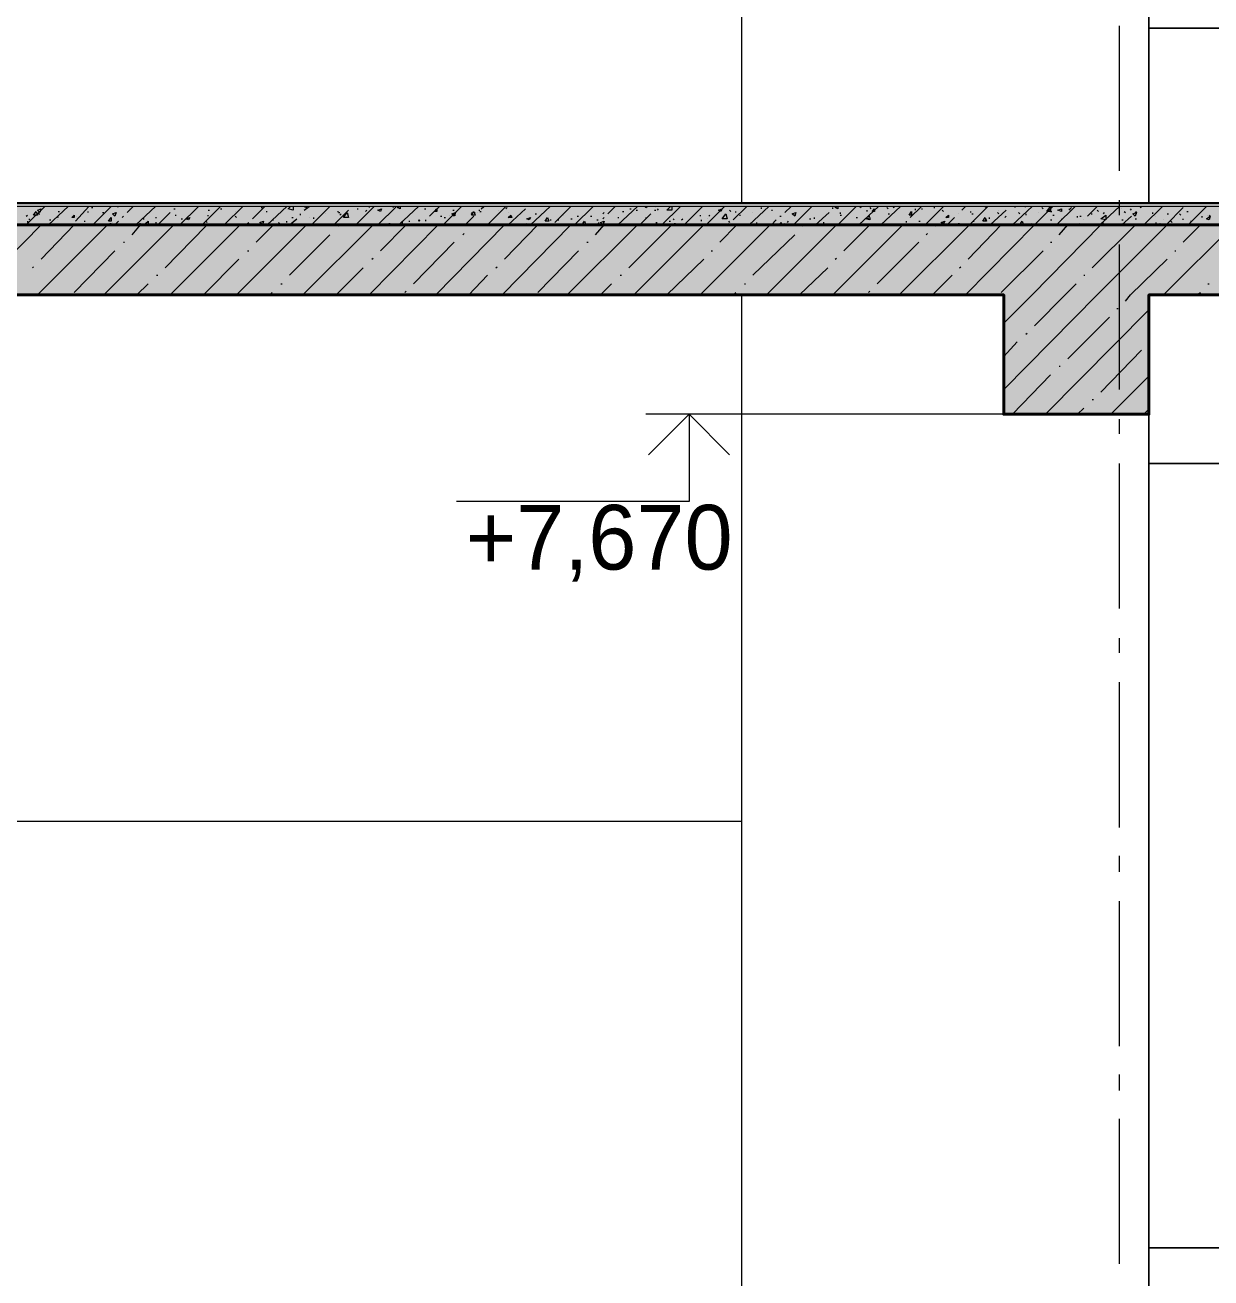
# Model space of a CAD drawing. Header units: millimetres. Extents: x -135211 to 49383, y -8033 to 228499.
# Drawn here: x -99415 to -95332, y 11541 to 15854 of the extents above; entities that cross this region are included whole.
import ezdxf

# ---------------------------------------------------------------- set-up
doc = ezdxf.new("R2010")
doc.units = ezdxf.units.MM
doc.layers.add('PDF _Геометрия', color=7, linetype='Continuous', true_color=0x1d1d1d)
doc.layers.add('PDF _Сплошная заливка', color=7, linetype='Continuous', true_color=0xffffff)
doc.layers.add('PDF _Текст', color=7, linetype='Continuous')

msp = doc.modelspace()

# ---------------------------------------------------------------- hatches: boundary and pattern name
at = {"layer": 'PDF _Сплошная заливка', "transparency": 33554559}
h = msp.add_hatch(color=256, dxfattribs=at)
h.paths.add_polyline_path([(-93497.20220924454, 14924.69432566363), (-93497.20220924454, 15163.32003579076), (-103545.1863834851, 15163.32003579076), (-103545.1863834851, 14924.69432566363)])
h.paths.add_polyline_path([(-5550.943124770041, 14924.69432566363), (-5550.943124770041, 15163.32003579076), (-25450.60446266543, 15163.32003579076), (-25450.60446266543, 14924.69432566363)])
h.paths.add_polyline_path([(-26102.49721868243, 14924.69432566363), (-26102.49721868243, 15163.32003579076), (-26352.24833949412, 15163.32003579076), (-26352.24833949412, 14924.69432566363)])
h.paths.add_polyline_path([(-26398.81210778105, 14924.69432566363), (-26398.81210778105, 15163.32003579076), (-26648.56322859276, 15163.32003579076), (-26648.56322859276, 14924.69432566363)])

# ---------------------------------------------------------------- linework, layer by layer
at = {"layer": 'PDF _Геометрия', "color": 7, "lineweight": 9}
for points in [[(-96947.15413232148, 15242.1745639836), (-96947.15413232148, 19123.8996111757), (-96845.56045605909, 19123.8996111757), (-96045.51025549279, 19123.8996111757)], [(-93696.15649192504, 19123.8996111757), (-93996.70445086795, 19123.8996111757), (-93996.70445086795, 15242.1745639836), (-93996.70445086795, 15843.2704818694), (-95546.00801386937, 15843.2704818694), (-95546.00801386937, 15242.1745639836)], [(-95647.60169013176, 15352.23437993452), (-95647.60169013176, 15851.73662155793)], [(-93497.20220924454, 15237.94149413933), (-103296.7588987208, 15237.94149413933)], [(-93497.20220924454, 15229.47535445079), (-103296.7588987208, 15229.47535445079)], [(-95647.60169013176, 15199.84386554093), (-95647.60169013176, 15250.64070367213)], [(-95647.60169013176, 14598.74794765514), (-95647.60169013176, 15098.25018927855)], [(-96947.15413232148, 11042.96927847153), (-96947.15413232148, 14924.69432566363), (-96845.56045605909, 14924.69432566363), (-96045.51025549279, 14924.69432566363)], [(-93996.70445086795, 14924.69432566363), (-93996.70445086795, 11042.96927847153), (-93996.70445086795, 11644.06519635733), (-95546.00801386937, 11644.06519635733), (-95546.00801386937, 11042.96927847153)], [(-95546.00801386937, 14924.69432566363), (-95546.00801386937, 14344.76375699916), (-93996.70445086795, 14344.76375699916), (-93996.70445086795, 14924.69432566363), (-94208.35794308125, 14924.69432566363)], [(-95893.1197410992, 14514.08655076981), (-96197.90076988636, 14514.08655076981), (-97129.17613562493, 14514.08655076981), (-97129.17613562493, 14213.53859182691), (-97929.22633619125, 14213.53859182691)], [(-96981.01869107562, 14514.08655076981), (-97277.33358017425, 14514.08655076981)], [(-95647.60169013176, 14446.35743326155), (-95647.60169013176, 14497.15427139274)], [(-95647.60169013176, 13845.26151537575), (-95647.60169013176, 14344.76375699916)], [(-95647.60169013176, 13692.87100098216), (-95647.60169013176, 13743.66783911336)], [(-95647.60169013176, 13091.77508309637), (-95647.60169013176, 13591.27732471978)], [(-95647.60169013176, 12939.38456870278), (-95647.60169013176, 12994.41447667825)], [(-95647.60169013176, 12338.28865081699), (-95647.60169013176, 12837.7908924404)], [(-95647.60169013176, 12185.8981364234), (-95647.60169013176, 12240.92804439887)], [(-95647.60169013176, 11589.03528838187), (-95647.60169013176, 12088.53753000528)]]:
    msp.add_lwpolyline(points, dxfattribs=at)
for points in [[(-95546.00801386937, 19123.8996111757), (-95546.00801386937, 15242.1745639836)], [(-93996.70445086795, 15843.2704818694), (-93996.70445086795, 18543.96904251123), (-95546.00801386937, 18543.96904251123), (-95546.00801386937, 15843.2704818694)], [(-103296.7588987208, 15165.9793067868), (-93497.20220924454, 15165.9793067868), (-93497.20220924454, 15229.47535445079), (-93497.20220924454, 15237.94149413933), (-93497.20220924454, 15242.1745639836), (-103296.7588987208, 15242.1745639836), (-103296.7588987208, 15237.94149413933), (-103296.7588987208, 15229.47535445079)], [(-96947.15413232148, 13112.9404323177), (-96947.15413232148, 14924.69432566363), (-103047.0077779091, 14924.69432566363), (-103047.0077779091, 13112.9404323177)], [(-95546.00801386937, 14924.69432566363), (-95546.00801386937, 11042.96927847153)], [(-93996.70445086795, 11644.06519635733), (-93996.70445086795, 14344.76375699916), (-95546.00801386937, 14344.76375699916), (-95546.00801386937, 11644.06519635733)]]:
    msp.add_lwpolyline(points, close=True, dxfattribs=at)
at = {"layer": 'PDF _Геометрия', "color": 7, "lineweight": 40}
msp.add_lwpolyline([(-93746.95333005625, 14924.69432566363), (-93746.95333005625, 14514.08655076981), (-93497.20220924454, 14514.08655076981), (-93497.20220924454, 14924.69432566363), (-93497.20220924454, 15165.9793067868), (-103296.7588987208, 15165.9793067868), (-103296.7588987208, 15843.2704818694), (-103546.5100195325, 15843.2704818694), (-103546.5100195325, 15165.9793067868), (-103546.5100195325, 14924.69432566363), (-103546.5100195325, 14344.76375699916), (-103296.7588987208, 14344.76375699916), (-103296.7588987208, 14924.69432566363), (-96045.51025549279, 14924.69432566363), (-96045.51025549279, 14514.08655076981), (-95546.00801386937, 14514.08655076981), (-95546.00801386937, 14924.69432566363)], close=True, dxfattribs=at)
at = {"layer": 'PDF _Геометрия', "lineweight": 9}
for points in [[(-99410.8007816844, 15165.9793067868), (-99347.30473402042, 15229.47535445079)], [(-99334.60552448762, 15165.9793067868), (-99266.87640697937, 15229.47535445079)], [(-99241.47798791376, 15178.6785163196), (-99194.91421962684, 15229.47535445079)], [(-99186.4480799383, 15225.24228460653), (-99182.21501009403, 15225.24228460653)], [(-99182.21501009403, 15165.9793067868), (-99118.71896243005, 15229.47535445079)], [(-99097.55361320871, 15229.47535445079), (-99093.32054336445, 15229.47535445079)], [(-99063.68905445459, 15208.31000522947), (-99042.52370523325, 15229.47535445079)], [(-99034.05756554473, 15165.9793067868), (-98966.32844803645, 15229.47535445079)], [(-98881.66705115113, 15165.9793067868), (-98818.17100348714, 15229.47535445079)], [(-98805.47179395435, 15165.9793067868), (-98741.97574629035, 15229.47535445079)], [(-98729.27653675756, 15165.9793067868), (-98665.78048909357, 15229.47535445079)], [(-98631.91593033943, 15187.14465600813), (-98589.58523189677, 15229.47535445079)], [(-98602.28444142957, 15225.24228460653), (-98598.0513715853, 15225.24228460653)], [(-98581.11909220825, 15165.9793067868), (-98513.38997469998, 15229.47535445079)], [(-98492.22462547864, 15229.47535445079), (-98492.22462547864, 15216.776144918), (-98509.15690485571, 15221.00921476226), (-98500.69076516718, 15229.47535445079)], [(-98479.52541594586, 15229.47535445079), (-98479.52541594586, 15229.47535445079)], [(-98454.12699688025, 15216.776144918), (-98437.19471750318, 15229.47535445079)], [(-98454.12699688025, 15229.47535445079), (-98445.66085719172, 15225.24228460653), (-98445.66085719172, 15229.47535445079)], [(-98428.72857781465, 15165.9793067868), (-98365.23253015066, 15229.47535445079)], [(-98289.03727295386, 15229.47535445079), (-98289.03727295386, 15229.47535445079)], [(-98276.33806342108, 15165.9793067868), (-98212.84201575708, 15229.47535445079)], [(-98229.77429513415, 15229.47535445079), (-98229.77429513415, 15225.24228460653)], [(-98225.54122528987, 15229.47535445079), (-98225.54122528987, 15229.47535445079)], [(-98200.14280622428, 15165.9793067868), (-98136.6467585603, 15229.47535445079)], [(-98149.34596809308, 15225.24228460653), (-98145.11289824882, 15229.47535445079)], [(-98123.94754902748, 15229.47535445079), (-98123.94754902748, 15221.00921476226), (-98132.41368871601, 15225.24228460653), (-98128.18061887176, 15229.47535445079)], [(-98132.41368871601, 15225.24228460653), (-98128.18061887176, 15225.24228460653)], [(-98115.48140933896, 15165.9793067868), (-98115.48140933896, 15178.6785163196), (-98128.18061887176, 15165.9793067868), (-98060.4515013635, 15229.47535445079)], [(-98022.3538727651, 15195.61079569667), (-97988.48931401098, 15229.47535445079)], [(-97975.79010447816, 15165.9793067868), (-97912.29405681418, 15229.47535445079)], [(-97844.56493930591, 15221.00921476226), (-97836.09879961738, 15229.47535445079)], [(-97823.39959008459, 15165.9793067868), (-97759.9035424206, 15229.47535445079)], [(-97759.9035424206, 15221.00921476226), (-97755.67047257633, 15225.24228460653)], [(-97713.33977413367, 15229.47535445079), (-97713.33977413367, 15229.47535445079)], [(-97696.4074947566, 15229.47535445079), (-97696.4074947566, 15229.47535445079)], [(-97675.24214553527, 15165.9793067868), (-97607.51302802701, 15229.47535445079)], [(-97590.58074864995, 15174.44544647534), (-97535.55084067449, 15229.47535445079)], [(-97522.85163114169, 15165.9793067868), (-97459.35558347769, 15229.47535445079)], [(-97408.5587453465, 15204.0769353852), (-97383.1603262809, 15229.47535445079)], [(-97374.69418659237, 15165.9793067868), (-97306.96506908411, 15229.47535445079)], [(-97281.56665001852, 15229.47535445079), (-97277.33358017425, 15225.24228460653), (-97273.10051032998, 15229.47535445079)], [(-97243.46902142011, 15225.24228460653), (-97243.46902142011, 15225.24228460653)], [(-97222.30367219879, 15165.9793067868), (-97158.80762453479, 15229.47535445079)], [(-97188.43911344465, 15229.47535445079), (-97188.43911344465, 15216.776144918), (-97205.37139282172, 15216.776144918), (-97192.67218328893, 15229.47535445079)], [(-97146.108415002, 15165.9793067868), (-97082.612367338, 15229.47535445079)], [(-97069.9131578052, 15165.9793067868), (-97006.41711014122, 15229.47535445079)], [(-96976.78562123135, 15182.91158616387), (-96930.22185294442, 15229.47535445079)], [(-96921.75571325589, 15165.9793067868), (-96854.02659574762, 15229.47535445079)], [(-96879.42501481323, 15221.00921476226), (-96879.42501481323, 15225.24228460653)], [(-96798.99668777216, 15208.31000522947), (-96777.83133855084, 15229.47535445079)], [(-96769.3651988623, 15165.9793067868), (-96705.8691511983, 15229.47535445079)], [(-96633.90696384579, 15221.00921476226), (-96633.90696384579, 15225.24228460653)], [(-96616.97468446872, 15229.47535445079), (-96616.97468446872, 15221.00921476226), (-96625.44082415725, 15225.24228460653), (-96621.20775431299, 15229.47535445079)], [(-96616.97468446872, 15165.9793067868), (-96553.47863680474, 15229.47535445079)], [(-96545.0124971162, 15165.9793067868), (-96477.28337960794, 15229.47535445079)], [(-96540.77942727192, 15229.47535445079), (-96536.54635742767, 15225.24228460653)], [(-96506.91486851781, 15225.24228460653), (-96502.68179867353, 15221.00921476226)], [(-96468.8172399194, 15165.9793067868), (-96401.08812241114, 15229.47535445079)], [(-96447.65189069806, 15225.24228460653), (-96443.41882085381, 15221.00921476226)], [(-96426.48654147674, 15225.24228460653), (-96422.25347163249, 15229.47535445079)], [(-96405.32119225542, 14924.69432566363), (-96164.03621113225, 15165.9793067868), (-96100.54016346825, 15229.47535445079)], [(-96367.22356365703, 15191.3777258524), (-96329.12593505862, 15229.47535445079)], [(-96316.42672552582, 15165.9793067868), (-96252.93067786183, 15229.47535445079)], [(-96286.79523661596, 15225.24228460653), (-96282.56216677169, 15225.24228460653)], [(-96189.43463019784, 15216.776144918), (-96176.73542066503, 15229.47535445079)], [(-96109.00630315678, 15229.47535445079), (-96104.7732333125, 15225.24228460653), (-96104.7732333125, 15229.47535445079)], [(-96015.87876658293, 15165.9793067868), (-95948.14964907466, 15229.47535445079)], [(-96007.4126268944, 15229.47535445079), (-96007.4126268944, 15225.24228460653)], [(-95973.54806814026, 15229.47535445079), (-95969.314998296, 15229.47535445079)], [(-95935.45043954186, 15170.21237663107), (-95876.18746172213, 15229.47535445079)], [(-95914.28509032054, 15225.24228460653), (-95910.05202047627, 15221.00921476226)], [(-95888.88667125494, 15225.24228460653), (-95888.88667125494, 15225.24228460653)], [(-95863.48825218933, 15165.9793067868), (-95799.99220452535, 15229.47535445079)], [(-95816.9244839024, 15221.00921476226), (-95812.69141405815, 15225.24228460653)], [(-95757.66150608269, 15195.61079569667), (-95723.79694732855, 15229.47535445079)], [(-95715.33080764001, 15165.9793067868), (-95647.60169013176, 15229.47535445079)], [(-95575.63950277923, 15225.24228460653), (-95571.40643293498, 15229.47535445079)], [(-95562.94029324644, 15165.9793067868), (-95499.44424558245, 15229.47535445079)], [(-95486.74503604966, 15165.9793067868), (-95427.48205822991, 15225.24228460653)], [(-95410.54977885286, 15165.9793067868), (-95347.05373118886, 15229.47535445079)], [(-99410.8007816844, 15195.61079569667), (-99406.56771184015, 15199.84386554093)], [(-99402.33464199587, 15187.14465600813), (-99398.10157215162, 15182.91158616387)], [(-99368.47008324176, 15204.0769353852), (-99364.23701339748, 15204.0769353852)], [(-99330.37245464335, 15182.91158616387), (-99326.13938479908, 15182.91158616387)], [(-99304.97403557776, 15195.61079569667), (-99300.7409657335, 15191.3777258524)], [(-99304.97403557776, 15182.91158616387), (-99304.97403557776, 15182.91158616387)], [(-99300.7409657335, 15212.54307507374), (-99296.50789588923, 15212.54307507374)], [(-99237.2449180695, 15195.61079569667), (-99237.2449180695, 15195.61079569667)], [(-99199.1472894711, 15212.54307507374), (-99199.1472894711, 15208.31000522947)], [(-99148.35045133991, 15208.31000522947), (-99144.11738149564, 15208.31000522947)], [(-99080.62133383164, 15191.3777258524), (-99076.38826398738, 15195.61079569667)], [(-99055.22291476605, 15221.00921476226), (-99055.22291476605, 15221.00921476226)], [(-99008.65914647913, 15187.14465600813), (-99004.42607663485, 15187.14465600813)], [(-98966.32844803645, 15191.3777258524), (-98962.0953781922, 15191.3777258524)], [(-98957.86230834793, 15165.9793067868), (-98915.53160990527, 15208.31000522947)], [(-98902.83240037246, 15221.00921476226), (-98898.5993305282, 15221.00921476226)], [(-98898.5993305282, 15199.84386554093), (-98894.36626068394, 15199.84386554093)], [(-98877.43398130688, 15187.14465600813), (-98873.2009114626, 15187.14465600813)], [(-98784.30644473303, 15216.776144918), (-98780.07337488874, 15216.776144918)], [(-98784.30644473303, 15195.61079569667), (-98784.30644473303, 15199.84386554093)], [(-98741.97574629035, 15221.00921476226), (-98737.74267644608, 15221.00921476226)], [(-98691.17890815917, 15212.54307507374), (-98691.17890815917, 15212.54307507374)], [(-98691.17890815917, 15195.61079569667), (-98686.94583831489, 15191.3777258524)], [(-98585.3521620525, 15212.54307507374), (-98581.11909220825, 15212.54307507374)], [(-98564.18681283118, 15182.91158616387), (-98559.9537429869, 15182.91158616387)], [(-98504.92383501145, 15165.9793067868), (-98479.52541594586, 15187.14465600813)], [(-98496.45769532291, 15191.3777258524), (-98492.22462547864, 15191.3777258524)], [(-98466.82620641304, 15199.84386554093), (-98466.82620641304, 15204.0769353852)], [(-98437.19471750318, 15191.3777258524), (-98437.19471750318, 15191.3777258524)], [(-98420.26243812611, 15187.14465600813), (-98420.26243812611, 15191.3777258524)], [(-98382.16480952772, 15204.0769353852), (-98382.16480952772, 15204.0769353852)], [(-98352.53332061786, 15165.9793067868), (-98301.73648248667, 15216.776144918)], [(-98339.83411108507, 15212.54307507374), (-98335.60104124079, 15212.54307507374)], [(-98335.60104124079, 15208.31000522947), (-98331.36797139654, 15208.31000522947)], [(-98331.36797139654, 15199.84386554093), (-98327.13490155226, 15204.0769353852)], [(-98272.10499357681, 15221.00921476226), (-98267.87192373254, 15221.00921476226)], [(-98242.47350466694, 15212.54307507374), (-98238.24043482267, 15216.776144918)], [(-98060.4515013635, 15178.6785163196), (-98056.21843151923, 15182.91158616387)], [(-98060.4515013635, 15182.91158616387), (-98056.21843151923, 15178.6785163196)], [(-98039.28615214216, 15221.00921476226), (-98035.0530822979, 15221.00921476226)], [(-98035.0530822979, 15178.6785163196), (-98035.0530822979, 15182.91158616387)], [(-97984.2562441667, 15195.61079569667), (-97980.02317432244, 15195.61079569667)], [(-97971.55703463391, 15191.3777258524), (-97967.32396478964, 15191.3777258524)], [(-97954.62475525684, 15199.84386554093), (-97954.62475525684, 15199.84386554093)], [(-97941.92554572405, 15216.776144918), (-97937.69247587977, 15216.776144918)], [(-97937.69247587977, 15199.84386554093), (-97933.45940603552, 15199.84386554093)], [(-97899.59484728138, 15165.9793067868), (-97869.96335837152, 15195.61079569667)], [(-97878.42949806005, 15204.0769353852), (-97874.19642821577, 15208.31000522947)], [(-97869.96335837152, 15208.31000522947), (-97865.73028852725, 15208.31000522947)], [(-97857.26414883872, 15208.31000522947), (-97857.26414883872, 15208.31000522947)], [(-97853.03107899445, 15216.776144918), (-97848.7980091502, 15216.776144918)], [(-97848.7980091502, 15212.54307507374), (-97844.56493930591, 15212.54307507374)], [(-97785.3019614862, 15216.776144918), (-97785.3019614862, 15216.776144918)], [(-97751.43740273206, 15165.9793067868), (-97692.17442491234, 15221.00921476226)], [(-97751.43740273206, 15208.31000522947), (-97751.43740273206, 15208.31000522947)], [(-97658.3098661582, 15204.0769353852), (-97654.07679631394, 15204.0769353852)], [(-97607.51302802701, 15182.91158616387), (-97603.27995818274, 15182.91158616387)], [(-97582.11460896142, 15182.91158616387), (-97577.88153911715, 15182.91158616387)], [(-97560.94925974008, 15199.84386554093), (-97560.94925974008, 15199.84386554093)], [(-97535.55084067449, 15187.14465600813), (-97531.31777083021, 15187.14465600813)], [(-97514.38549145315, 15195.61079569667), (-97510.15242160889, 15195.61079569667)], [(-97467.82172316623, 15195.61079569667), (-97467.82172316623, 15195.61079569667)], [(-97467.82172316623, 15195.61079569667), (-97463.58865332196, 15195.61079569667)], [(-97446.65637394489, 15182.91158616387), (-97442.42330410064, 15182.91158616387)], [(-97425.49102472357, 15204.0769353852), (-97421.2579548793, 15208.31000522947)], [(-97425.49102472357, 15187.14465600813), (-97421.2579548793, 15191.3777258524)], [(-97374.69418659237, 15191.3777258524), (-97370.4611167481, 15191.3777258524)], [(-97357.76190721532, 15212.54307507374), (-97353.52883737104, 15212.54307507374)], [(-97340.82962783825, 15199.84386554093), (-97340.82962783825, 15199.84386554093)], [(-97332.36348814971, 15221.00921476226), (-97328.13041830545, 15221.00921476226)], [(-97311.19813892838, 15216.776144918), (-97306.96506908411, 15216.776144918)], [(-97298.49892939557, 15165.9793067868), (-97260.40130079718, 15204.0769353852)], [(-97277.33358017425, 15191.3777258524), (-97277.33358017425, 15187.14465600813)], [(-97247.7020912644, 15216.776144918), (-97243.46902142011, 15216.776144918)], [(-97239.23595157586, 15221.00921476226), (-97235.00288173158, 15216.776144918)], [(-97184.2060436004, 15187.14465600813), (-97179.97297375613, 15182.91158616387)], [(-97154.57455469054, 15182.91158616387), (-97150.34148484626, 15187.14465600813)], [(-97091.07850702654, 15199.84386554093), (-97091.07850702654, 15195.61079569667)], [(-97086.84543718227, 15182.91158616387), (-97086.84543718227, 15178.6785163196)], [(-97065.68008796094, 15187.14465600813), (-97065.68008796094, 15187.14465600813)], [(-97061.44701811667, 15195.61079569667), (-97057.2139482724, 15199.84386554093)], [(-96989.48483076415, 15216.776144918), (-96985.25176091988, 15212.54307507374)], [(-96968.31948154281, 15208.31000522947), (-96968.31948154281, 15212.54307507374)], [(-96955.62027201001, 15199.84386554093), (-96951.38720216576, 15199.84386554093)], [(-96909.05650372308, 15208.31000522947), (-96909.05650372308, 15208.31000522947)], [(-96845.56045605909, 15216.776144918), (-96841.32738621483, 15216.776144918)], [(-96845.56045605909, 15165.9793067868), (-96828.62817668203, 15182.91158616387)], [(-96815.92896714923, 15195.61079569667), (-96811.69589730496, 15195.61079569667)], [(-96714.33529088684, 15187.14465600813), (-96710.10222104259, 15187.14465600813)], [(-96697.40301150977, 15187.14465600813), (-96697.40301150977, 15191.3777258524)], [(-96693.16994166552, 15165.9793067868), (-96646.60617337859, 15208.31000522947)], [(-96608.5085447802, 15208.31000522947), (-96608.5085447802, 15204.0769353852)], [(-96608.5085447802, 15199.84386554093), (-96604.27547493592, 15199.84386554093)], [(-96553.47863680474, 15191.3777258524), (-96549.24556696045, 15191.3777258524)], [(-96515.38100820634, 15212.54307507374), (-96515.38100820634, 15216.776144918)], [(-96511.14793836206, 15195.61079569667), (-96506.91486851781, 15195.61079569667)], [(-96443.41882085381, 15204.0769353852), (-96439.18575100954, 15204.0769353852)], [(-96350.29128427996, 15221.00921476226), (-96350.29128427996, 15216.776144918)], [(-96329.12593505862, 15221.00921476226), (-96324.89286521435, 15221.00921476226)], [(-96257.1637477061, 15216.776144918), (-96252.93067786183, 15212.54307507374)], [(-96244.4645381733, 15191.3777258524), (-96244.4645381733, 15191.3777258524)], [(-96240.23146832903, 15165.9793067868), (-96214.83304926343, 15191.3777258524)], [(-96202.13383973064, 15204.0769353852), (-96202.13383973064, 15204.0769353852)], [(-96159.80314128796, 15212.54307507374), (-96159.80314128796, 15208.31000522947)], [(-96155.57007144371, 15204.0769353852), (-96151.33700159944, 15204.0769353852)], [(-96109.00630315678, 15182.91158616387), (-96104.7732333125, 15182.91158616387)], [(-96096.30709362398, 15191.3777258524), (-96096.30709362398, 15187.14465600813)], [(-96092.07402377971, 15165.9793067868), (-96037.04411580425, 15216.776144918)], [(-96066.67560471411, 15208.31000522947), (-96062.44253486986, 15204.0769353852)], [(-96062.44253486986, 15216.776144918), (-96062.44253486986, 15216.776144918)], [(-96041.27718564852, 15191.3777258524), (-96037.04411580425, 15195.61079569667)], [(-95994.71341736159, 15208.31000522947), (-95990.48034751732, 15204.0769353852)], [(-95969.314998296, 15204.0769353852), (-95969.314998296, 15199.84386554093)], [(-95926.98429985333, 15208.31000522947), (-95926.98429985333, 15208.31000522947)], [(-95884.65360141067, 15212.54307507374), (-95880.4205315664, 15212.54307507374)], [(-95884.65360141067, 15182.91158616387), (-95880.4205315664, 15182.91158616387)], [(-95876.18746172213, 15199.84386554093), (-95871.95439187787, 15199.84386554093)], [(-95846.55597281228, 15187.14465600813), (-95846.55597281228, 15182.91158616387)], [(-95821.15755374669, 15221.00921476226), (-95816.9244839024, 15216.776144918)], [(-95791.52606483681, 15191.3777258524), (-95791.52606483681, 15195.61079569667)], [(-95783.05992514828, 15195.61079569667), (-95778.82685530401, 15195.61079569667)], [(-95770.36071561548, 15182.91158616387), (-95770.36071561548, 15182.91158616387)], [(-95744.96229654989, 15204.0769353852), (-95740.72922670562, 15204.0769353852)], [(-95723.79694732855, 15216.776144918), (-95719.5638774843, 15212.54307507374)], [(-95702.63159810723, 15204.0769353852), (-95698.39852826296, 15208.31000522947)], [(-95685.69931873016, 15191.3777258524), (-95685.69931873016, 15191.3777258524)], [(-95639.13555044323, 15221.00921476226), (-95639.13555044323, 15221.00921476226)], [(-95639.13555044323, 15165.9793067868), (-95605.2709916891, 15195.61079569667)], [(-95639.13555044323, 15182.91158616387), (-95634.90248059896, 15182.91158616387)], [(-95630.6694107547, 15212.54307507374), (-95626.43634091043, 15208.31000522947)], [(-95609.50406153337, 15216.776144918), (-95605.2709916891, 15221.00921476226)], [(-95592.5717821563, 15208.31000522947), (-95588.33871231203, 15212.54307507374)], [(-95592.5717821563, 15187.14465600813), (-95588.33871231203, 15187.14465600813)], [(-95533.30880433657, 15208.31000522947), (-95533.30880433657, 15204.0769353852)], [(-95524.84266464805, 15195.61079569667), (-95524.84266464805, 15195.61079569667)], [(-95495.21117573818, 15182.91158616387), (-95495.21117573818, 15182.91158616387)], [(-95482.51196620538, 15204.0769353852), (-95478.27889636112, 15204.0769353852)], [(-95440.18126776272, 15204.0769353852), (-95435.94819791845, 15199.84386554093)], [(-95427.48205822991, 15182.91158616387), (-95427.48205822991, 15187.14465600813)], [(-95414.78284869713, 15212.54307507374), (-95410.54977885286, 15212.54307507374)], [(-95363.98601056592, 15195.61079569667), (-95363.98601056592, 15191.3777258524)], [(-95342.8206613446, 15199.84386554093), (-95342.8206613446, 15199.84386554093)], [(-95338.58759150034, 15195.61079569667), (-95334.35452165606, 15199.84386554093)], [(-99597.05585483211, 14924.69432566363), (-99360.00394355322, 15165.9793067868)], [(-99406.56771184015, 15178.6785163196), (-99406.56771184015, 15174.44544647534)], [(-99372.70315308601, 14924.69432566363), (-99131.41817196284, 15165.9793067868)], [(-99360.00394355322, 15047.45335114735), (-99245.71105775802, 15165.9793067868)], [(-99258.41026729083, 15165.9793067868), (-99254.17719744655, 15165.9793067868)], [(-99211.8464990039, 15178.6785163196), (-99207.61342915962, 15178.6785163196)], [(-99144.11738149564, 14924.69432566363), (-98902.83240037246, 15165.9793067868)], [(-99122.9520322743, 15170.21237663107), (-99118.71896243005, 15170.21237663107)], [(-99114.48589258577, 15174.44544647534), (-99114.48589258577, 15174.44544647534)], [(-99106.01975289725, 15165.9793067868), (-99093.32054336445, 15178.6785163196)], [(-99046.75677507752, 15132.11474803268), (-99017.12528616766, 15165.9793067868)], [(-99021.35835601192, 15170.21237663107), (-99017.12528616766, 15170.21237663107)], [(-98966.32844803645, 15174.44544647534), (-98962.0953781922, 15174.44544647534)], [(-98932.46388928234, 15017.82186223749), (-98792.77258442155, 15161.74623694254)], [(-98928.23081943806, 15165.9793067868), (-98923.99774959381, 15165.9793067868)], [(-98915.53160990527, 14924.69432566363), (-98674.2466287821, 15165.9793067868)], [(-98868.96784161835, 15165.9793067868), (-98864.73477177406, 15165.9793067868)], [(-98864.73477177406, 15165.9793067868), (-98864.73477177406, 15165.9793067868)], [(-98792.77258442155, 15178.6785163196), (-98788.53951457728, 15174.44544647534)], [(-98686.94583831489, 14924.69432566363), (-98445.66085719172, 15165.9793067868)], [(-98648.8482097165, 15170.21237663107), (-98644.61513987223, 15174.44544647534)], [(-98619.21672080664, 15106.71632896708), (-98559.9537429869, 15165.9793067868)], [(-98606.51751127384, 15174.44544647534), (-98606.51751127384, 15174.44544647534)], [(-98602.28444142957, 15165.9793067868), (-98602.28444142957, 15165.9793067868)], [(-98543.02146360984, 15174.44544647534), (-98538.78839376557, 15170.21237663107)], [(-98513.38997469998, 15174.44544647534), (-98513.38997469998, 15178.6785163196)], [(-98458.36006672452, 14924.69432566363), (-98217.07508560133, 15165.9793067868)], [(-98335.60104124079, 15161.74623694254), (-98331.36797139654, 15165.9793067868)], [(-98229.77429513415, 14924.69432566363), (-97992.72238385523, 15165.9793067868)], [(-98204.37587606855, 15165.9793067868), (-98204.37587606855, 15165.9793067868)], [(-98191.67666653576, 15077.08484005721), (-98102.78219980616, 15165.9793067868)], [(-98162.04517762589, 15170.21237663107), (-98157.81210778162, 15170.21237663107)], [(-98162.04517762589, 15165.9793067868), (-98162.04517762589, 15165.9793067868)], [(-98149.34596809308, 15165.9793067868), (-98149.34596809308, 15170.21237663107)], [(-98094.31606011762, 15178.6785163196), (-98090.08299027337, 15178.6785163196)], [(-98051.98536167496, 15165.9793067868), (-98047.7522918307, 15165.9793067868)], [(-98001.18852354377, 14924.69432566363), (-97764.13661226486, 15165.9793067868)], [(-97878.42949806005, 15161.74623694254), (-97878.42949806005, 15165.9793067868)], [(-97772.6027519534, 14924.69432566363), (-97535.55084067449, 15165.9793067868)], [(-97764.13661226486, 15047.45335114735), (-97649.84372646967, 15165.9793067868)], [(-97696.4074947566, 15170.21237663107), (-97696.4074947566, 15170.21237663107)], [(-97692.17442491234, 15165.9793067868), (-97687.94135506806, 15170.21237663107)], [(-97548.25005020728, 14924.69432566363), (-97306.96506908411, 15165.9793067868)], [(-97548.25005020728, 15165.9793067868), (-97548.25005020728, 15165.9793067868)], [(-97450.88944378917, 15132.11474803268), (-97421.2579548793, 15165.9793067868)], [(-97446.65637394489, 15165.9793067868), (-97438.19023425636, 15174.44544647534)], [(-97361.99497705957, 15165.9793067868), (-97357.76190721532, 15165.9793067868)], [(-97357.76190721532, 15165.9793067868), (-97357.76190721532, 15165.9793067868)], [(-97336.59655799398, 15017.82186223749), (-97192.67218328893, 15161.74623694254)], [(-97319.66427861691, 14924.69432566363), (-97078.37929749374, 15165.9793067868)], [(-97243.46902142011, 15174.44544647534), (-97239.23595157586, 15174.44544647534)], [(-97196.90525313318, 15178.6785163196), (-97192.67218328893, 15178.6785163196)], [(-97179.97297375613, 15170.21237663107), (-97175.73990391186, 15170.21237663107)], [(-97167.27376422333, 15165.9793067868), (-97167.27376422333, 15165.9793067868)], [(-97167.27376422333, 15165.9793067868), (-97167.27376422333, 15165.9793067868)], [(-97133.40920546919, 15178.6785163196), (-97133.40920546919, 15178.6785163196)], [(-97091.07850702654, 14924.69432566363), (-96849.79352590337, 15165.9793067868)], [(-97023.34938951828, 15106.71632896708), (-96964.08641169855, 15165.9793067868)], [(-96993.7179006084, 15178.6785163196), (-96989.48483076415, 15174.44544647534)], [(-96993.7179006084, 15165.9793067868), (-96989.48483076415, 15170.21237663107)], [(-96896.3572941903, 15174.44544647534), (-96896.3572941903, 15170.21237663107)], [(-96879.42501481323, 15165.9793067868), (-96879.42501481323, 15165.9793067868)], [(-96862.49273543616, 14924.69432566363), (-96621.20775431299, 15165.9793067868)], [(-96820.1620369935, 15165.9793067868), (-96811.69589730496, 15174.44544647534), (-96811.69589730496, 15165.9793067868)], [(-96815.92896714923, 15170.21237663107), (-96815.92896714923, 15170.21237663107)], [(-96803.22975761644, 15170.21237663107), (-96798.99668777216, 15165.9793067868)], [(-96790.53054808363, 15174.44544647534), (-96786.29747823937, 15178.6785163196)], [(-96739.73370995244, 15161.74623694254), (-96735.50064010818, 15165.9793067868), (-96731.26757026391, 15165.9793067868)], [(-96710.10222104259, 15165.9793067868), (-96705.8691511983, 15165.9793067868)], [(-96667.77152259991, 15174.44544647534), (-96663.53845275566, 15174.44544647534)], [(-96633.90696384579, 14924.69432566363), (-96392.62198272262, 15165.9793067868)], [(-96595.8093352474, 15077.08484005721), (-96506.91486851781, 15165.9793067868)], [(-96426.48654147674, 15165.9793067868), (-96426.48654147674, 15170.21237663107)], [(-96379.92277318981, 15174.44544647534), (-96379.92277318981, 15178.6785163196)], [(-96337.59207474715, 15178.6785163196), (-96333.35900490289, 15178.6785163196)], [(-96282.56216677169, 15161.74623694254), (-96278.32909692742, 15165.9793067868)], [(-96261.39681755035, 15165.9793067868), (-96261.39681755035, 15165.9793067868)], [(-96202.13383973064, 15170.21237663107), (-96197.90076988636, 15170.21237663107)], [(-96176.73542066503, 14924.69432566363), (-95939.68350938613, 15165.9793067868)], [(-96168.2692809765, 15047.45335114735), (-96053.97639518132, 15165.9793067868)], [(-96151.33700159944, 15178.6785163196), (-96147.10393175518, 15178.6785163196)], [(-96045.51025549279, 14827.33371924551), (-95948.14964907466, 14924.69432566363), (-95711.09773779576, 15165.9793067868)], [(-96045.51025549279, 14598.74794765514), (-95723.79694732855, 14924.69432566363), (-95482.51196620538, 15165.9793067868)], [(-95994.71341736159, 15165.9793067868), (-95994.71341736159, 15165.9793067868)], [(-95994.71341736159, 15165.9793067868), (-95994.71341736159, 15165.9793067868)], [(-95973.54806814026, 15170.21237663107), (-95973.54806814026, 15170.21237663107)], [(-95952.38271891893, 15170.21237663107), (-95948.14964907466, 15165.9793067868)], [(-95855.0221125008, 15132.11474803268), (-95825.39062359094, 15165.9793067868)], [(-95855.0221125008, 15165.9793067868), (-95855.0221125008, 15165.9793067868)], [(-95855.0221125008, 15165.9793067868), (-95855.0221125008, 15165.9793067868)], [(-95787.29299499255, 15165.9793067868), (-95783.05992514828, 15170.21237663107)], [(-95749.19536639415, 15165.9793067868), (-95749.19536639415, 15165.9793067868)], [(-95740.72922670562, 15017.82186223749), (-95596.80485200057, 15161.74623694254)], [(-95706.86466795148, 15174.44544647534), (-95702.63159810723, 15174.44544647534)], [(-95520.60959480377, 15170.21237663107), (-95520.60959480377, 15174.44544647534)], [(-95512.14345511523, 15165.9793067868), (-95507.91038527098, 15170.21237663107), (-95503.67731542671, 15165.9793067868)], [(-95495.21117573818, 14924.69432566363), (-95253.926194615, 15165.9793067868)], [(-95469.81275667259, 15178.6785163196), (-95465.5796868283, 15174.44544647534)], [(-95427.48205822991, 15106.71632896708), (-95368.2190804102, 15165.9793067868)], [(-95402.08363916432, 15178.6785163196), (-95397.85056932006, 15178.6785163196)], [(-95334.35452165606, 15165.9793067868), (-95334.35452165606, 15165.9793067868)], [(-99076.38826398738, 15106.71632896708), (-99072.15519414312, 15106.71632896708)], [(-98504.92383501145, 14992.42344317189), (-98365.23253015066, 15132.11474803268)], [(-98077.38378074055, 14962.79195426203), (-97937.69247587977, 15106.71632896708)], [(-97908.06098696991, 15132.11474803268), (-97903.82791712564, 15136.34781787694)], [(-97480.52093269903, 15106.71632896708), (-97476.28786285475, 15106.71632896708)], [(-96909.05650372308, 14992.42344317189), (-96765.13212901805, 15132.11474803268)], [(-96481.5164494522, 14962.79195426203), (-96337.59207474715, 15106.71632896708)], [(-96312.19365568156, 15132.11474803268), (-96307.96058583728, 15136.34781787694)], [(-95884.65360141067, 15106.71632896708), (-95880.4205315664, 15106.71632896708)], [(-99245.71105775802, 14933.16046535216), (-99106.01975289725, 15077.08484005721)], [(-98648.8482097165, 15077.08484005721), (-98644.61513987223, 15077.08484005721)], [(-97649.84372646967, 14933.16046535216), (-97510.15242160889, 15077.08484005721)], [(-97052.98087842815, 15077.08484005721), (-97048.74780858387, 15077.08484005721)], [(-96053.97639518132, 14933.16046535216), (-95910.05202047627, 15077.08484005721)], [(-95457.11354713977, 15077.08484005721), (-95452.88047729552, 15077.08484005721)], [(-99389.63543246308, 15017.82186223749), (-99385.40236261881, 15022.05493208176)], [(-98801.23872411008, 14924.69432566363), (-98678.47969862635, 15047.45335114735)], [(-98344.06718092933, 14924.69432566363), (-98250.93964435547, 15017.82186223749)], [(-98221.30815544561, 15047.45335114735), (-98217.07508560133, 15051.68642099162)], [(-97793.76810117473, 15017.82186223749), (-97789.53503133045, 15022.05493208176)], [(-97205.37139282172, 14924.69432566363), (-97078.37929749374, 15047.45335114735)], [(-96748.19984964098, 14924.69432566363), (-96650.83924322284, 15017.82186223749)], [(-96625.44082415725, 15047.45335114735), (-96621.20775431299, 15051.68642099162)], [(-96197.90076988636, 15017.82186223749), (-96193.6677000421, 15022.05493208176)], [(-95626.43634091043, 14903.5289764423), (-95609.50406153337, 14924.69432566363), (-95482.51196620538, 15047.45335114735)], [(-98962.0953781922, 14992.42344317189), (-98957.86230834793, 14992.42344317189)], [(-97886.89563774859, 14924.69432566363), (-97823.39959008459, 14992.42344317189)], [(-97366.22804690384, 14992.42344317189), (-97361.99497705957, 14992.42344317189)], [(-96291.02830646023, 14924.69432566363), (-96223.29918895196, 14992.42344317189)], [(-95770.36071561548, 14992.42344317189), (-95766.12764577122, 14992.42344317189)], [(-99029.82449570045, 14924.69432566363), (-98991.72686710206, 14962.79195426203)], [(-98572.65295251971, 14924.69432566363), (-98564.18681283118, 14933.16046535216)], [(-98534.55532392132, 14962.79195426203), (-98530.32225407704, 14962.79195426203)], [(-98107.01526965042, 14933.16046535216), (-98102.78219980616, 14937.39353519643)], [(-97433.9571644121, 14924.69432566363), (-97395.85953581371, 14962.79195426203)], [(-96976.78562123135, 14924.69432566363), (-96968.31948154281, 14933.16046535216)], [(-96938.68799263296, 14962.79195426203), (-96934.45492278869, 14962.79195426203)], [(-96511.14793836206, 14933.16046535216), (-96506.91486851781, 14937.39353519643)], [(-95939.68350938613, 14818.86757955698), (-95833.85676327947, 14924.69432566363), (-95795.75913468108, 14962.79195426203)], [(-95380.91828994299, 14924.69432566363), (-95368.2190804102, 14933.16046535216)], [(-95342.8206613446, 14962.79195426203), (-95338.58759150034, 14962.79195426203)], [(-95901.58588078774, 14514.08655076981), (-95546.00801386937, 14873.89748753243)], [(-95825.39062359094, 14704.57469376179), (-95681.4662488859, 14848.49906846684)], [(-95656.0678298203, 14878.1305573767), (-95651.83475997603, 14878.1305573767)], [(-96045.51025549279, 14713.04083345032), (-95998.94648720586, 14763.83767158151)], [(-95969.314998296, 14789.23609064711), (-95965.08192845172, 14793.46916049138)], [(-95711.09773779576, 14590.2818079666), (-95571.40643293498, 14734.20618267165)], [(-95855.0221125008, 14679.1762746962), (-95850.78904265654, 14679.1762746962)], [(-96015.87876658293, 14514.08655076981), (-95884.65360141067, 14649.54478578633)], [(-95677.23317904162, 14514.08655076981), (-95546.00801386937, 14645.31171594206)], [(-95791.52606483681, 14514.08655076981), (-95770.36071561548, 14535.25189999114)], [(-95740.72922670562, 14564.88338890101), (-95736.49615686135, 14564.88338890101)], [(-95562.94029324644, 14514.08655076981), (-95546.00801386937, 14531.01883014687)]]:
    msp.add_lwpolyline(points, dxfattribs=at)
for points in [[(-95884.65360141067, 15212.54307507374), (-95897.35281094347, 15212.54307507374), (-95884.65360141067, 15229.47535445079)], [(-99376.9362229303, 15212.54307507374), (-99372.70315308601, 15199.84386554093), (-99385.40236261881, 15199.84386554093)], [(-99360.00394355322, 15221.00921476226), (-99364.23701339748, 15208.31000522947), (-99372.70315308601, 15216.776144918)], [(-99245.71105775802, 15199.84386554093), (-99245.71105775802, 15191.3777258524), (-99254.17719744655, 15191.3777258524)], [(-99118.71896243005, 15191.3777258524), (-99118.71896243005, 15178.6785163196), (-99127.18510211859, 15178.6785163196)], [(-99101.78668305298, 15208.31000522947), (-99106.01975289725, 15195.61079569667), (-99114.48589258577, 15204.0769353852)], [(-98847.80249239701, 15191.3777258524), (-98852.03556224128, 15182.91158616387), (-98860.50170192981, 15187.14465600813)], [(-98301.73648248667, 15191.3777258524), (-98318.66876186372, 15191.3777258524), (-98305.96955233093, 15208.31000522947)], [(-98187.44359669148, 15221.00921476226), (-98191.67666653576, 15212.54307507374), (-98200.14280622428, 15216.776144918)], [(-97996.9554536995, 15221.00921476226), (-97996.9554536995, 15212.54307507374), (-98005.42159338803, 15212.54307507374)], [(-97933.45940603552, 15208.31000522947), (-97937.69247587977, 15195.61079569667), (-97946.1586155683, 15204.0769353852)], [(-97869.96335837152, 15212.54307507374), (-97865.73028852725, 15199.84386554093), (-97878.42949806005, 15199.84386554093)], [(-97742.97126304352, 15199.84386554093), (-97738.73819319927, 15191.3777258524), (-97751.43740273206, 15191.3777258524)], [(-97675.24214553527, 15191.3777258524), (-97679.47521537954, 15182.91158616387), (-97687.94135506806, 15187.14465600813)], [(-97615.97916771554, 15191.3777258524), (-97611.74609787128, 15178.6785163196), (-97624.44530740408, 15178.6785163196)], [(-97014.88324982976, 15221.00921476226), (-97019.11631967401, 15212.54307507374), (-97027.58245936254, 15216.776144918)], [(-96997.95097045269, 15187.14465600813), (-97014.88324982976, 15187.14465600813), (-97002.18404029694, 15204.0769353852)], [(-96760.89905917377, 15208.31000522947), (-96765.13212901805, 15195.61079569667), (-96773.59826870657, 15204.0769353852)], [(-96506.91486851781, 15191.3777258524), (-96506.91486851781, 15182.91158616387), (-96519.6140780506, 15187.14465600813)], [(-96489.98258914074, 15221.00921476226), (-96489.98258914074, 15212.54307507374), (-96498.44872882927, 15212.54307507374)], [(-96362.99049381274, 15212.54307507374), (-96362.99049381274, 15199.84386554093), (-96371.45663350128, 15199.84386554093)], [(-96235.99839848476, 15199.84386554093), (-96235.99839848476, 15191.3777258524), (-96244.4645381733, 15191.3777258524)], [(-96109.00630315678, 15191.3777258524), (-96104.7732333125, 15178.6785163196), (-96117.47244284532, 15178.6785163196)], [(-95846.55597281228, 15221.00921476226), (-95846.55597281228, 15212.54307507374), (-95859.25518234508, 15216.776144918)], [(-95694.16545841869, 15182.91158616387), (-95711.09773779576, 15187.14465600813), (-95694.16545841869, 15199.84386554093)], [(-95588.33871231203, 15208.31000522947), (-95592.5717821563, 15195.61079569667), (-95601.03792184484, 15204.0769353852)], [(-95334.35452165606, 15195.61079569667), (-95338.58759150034, 15182.91158616387), (-95347.05373118886, 15187.14465600813)], [(-98991.72686710206, 15178.6785163196), (-98991.72686710206, 15165.9793067868), (-99000.19300679059, 15170.21237663107)], [(-98593.81830174103, 15178.6785163196), (-98598.0513715853, 15165.9793067868), (-98606.51751127384, 15174.44544647534)], [(-97488.98707238756, 15178.6785163196), (-97484.75400254328, 15165.9793067868), (-97497.4532120761, 15165.9793067868)], [(-97421.2579548793, 15178.6785163196), (-97425.49102472357, 15165.9793067868), (-97433.9571644121, 15174.44544647534)], [(-96248.69760801757, 15178.6785163196), (-96252.93067786183, 15170.21237663107), (-96261.39681755035, 15174.44544647534)], [(-95982.01420782879, 15178.6785163196), (-95977.78113798452, 15165.9793067868), (-95990.48034751732, 15165.9793067868)]]:
    msp.add_lwpolyline(points, close=True, dxfattribs=at)
at = {"layer": 'PDF _Геометрия', "color": 7, "lineweight": 18}
msp.add_lwpolyline([(-97268.86744048572, 14374.39524590903), (-97129.17613562493, 14514.08655076981), (-96989.48483076415, 14374.39524590903)], dxfattribs=at)
at = {"layer": 'PDF _Сплошная заливка', "lineweight": 5, "transparency": 33554559}
for points in [[(-103296.7588987208, 15229.47535445079), (-103296.7588987208, 15165.9793067868), (-93497.20220924454, 15229.47535445079), (-93497.20220924454, 15165.9793067868)], [(-96045.51025549279, 14924.69432566363), (-96045.51025549279, 14514.08655076981), (-95546.00801386937, 14924.69432566363), (-95546.00801386937, 14514.08655076981)]]:
    msp.add_solid(points, dxfattribs=at)

# ---------------------------------------------------------------- texts
at = {"layer": 'PDF _Текст', "insert": (-97898.17377602134, 14069.92857530968), "char_height": 222.6982147375235, "attachment_point": 4, "style": ''}
msp.add_mtext('+7,670', dxfattribs=at)

doc.saveas('drawing.dxf')
